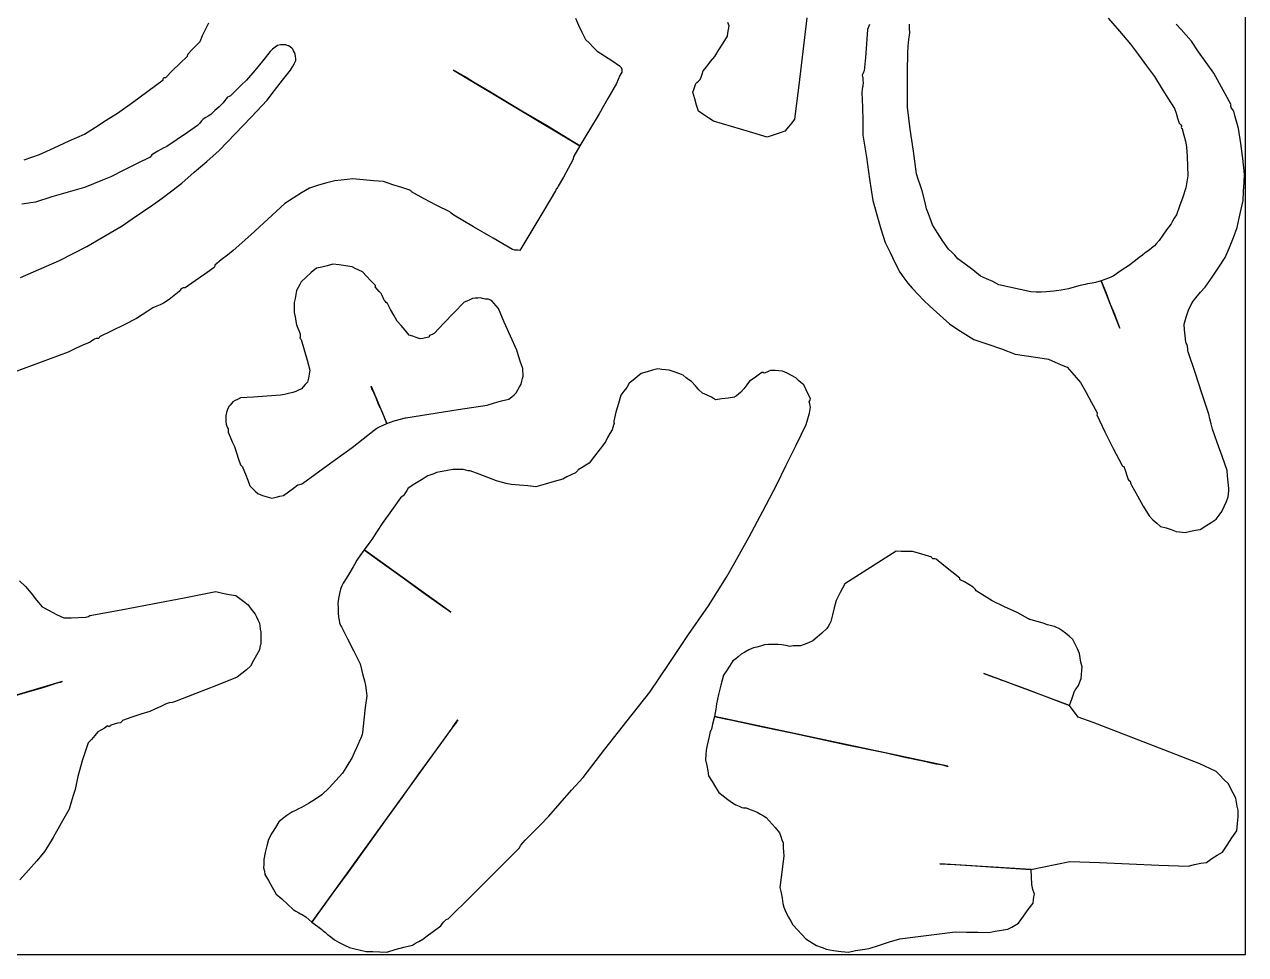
# Model space of a CAD drawing. Header units: millimetres. Extents: x 1 to 95, y 1 to 47.1.
# Drawn here: x 64.93 to 94.98, y 1.02 to 23.91 of the extents above; entities that cross this region are included whole.
import ezdxf

# ---------------------------------------------------------------- set-up
doc = ezdxf.new("R2010")
doc.units = ezdxf.units.MM

msp = doc.modelspace()

# ---------------------------------------------------------------- linework, layer by layer
at = {"flags": 128}
for points in [[(0.9829, 1.0166), (94.9829, 1.0166), (94.9829, 47.0166), (0.9829, 47.0166), (0.9829, 1.0166)], [(78.4936, 24.0678), (78.5676, 23.9003), (78.648, 23.7245), (78.7361, 23.5425), (78.8328, 23.4538), (78.9296, 23.3567), (79.026, 23.2543), (79.202, 23.1432), (79.3835, 23.0239), (79.5729, 22.8985), (79.5923, 22.8781), (79.6113, 22.8516), (79.63, 22.817), (79.6295, 22.7974), (79.6286, 22.7716), (79.6276, 22.7376)], [(84.1863, 24.0805), (84.0858, 23.249), (83.9851, 22.4176), (83.8846, 21.5864), (83.8119, 21.4918), (83.7308, 21.3921), (83.6428, 21.2847), (83.4998, 21.2352), (83.3559, 21.1862), (83.2126, 21.1367), (82.777, 21.2681), (82.3333, 21.4001), (81.8838, 21.5331), (81.7693, 21.6073), (81.6495, 21.69), (81.5225, 21.779), (81.4733, 21.9285), (81.4251, 22.0856), (81.3769, 22.249), (81.4017, 22.3128), (81.4268, 22.385), (81.4527, 22.4629), (81.4801, 22.487), (81.5164, 22.5182), (81.5589, 22.5553), (81.5838, 22.619), (81.6089, 22.6914), (81.6346, 22.7694), (81.7228, 22.8826), (81.8172, 23.0018), (81.9204, 23.1277), (82.0179, 23.2864), (82.1236, 23.4524), (82.2361, 23.624), (82.2418, 23.7031), (82.2543, 23.7881), (82.2751, 23.8807), (82.2409, 23.9632)], [(91.6043, 24.0656), (91.8819, 23.7471), (92.1514, 23.4312), (92.3484, 23.1644), (92.545, 22.8977), (92.7416, 22.631), (92.9094, 22.3605), (93.0725, 22.1001), (93.232, 21.8474), (93.2711, 21.7265), (93.31, 21.6051), (93.3491, 21.4836), (93.3793, 21.4506), (93.3977, 21.4436), (93.4035, 21.4199), (93.4021, 21.3994), (93.3948, 21.3805), (93.4089, 21.3603), (93.4195, 21.3499), (93.4252, 21.3477), (93.4653, 21.1897), (93.5006, 21.0422), (93.5324, 20.9022), (93.5478, 20.6621), (93.557, 20.4241), (93.559, 20.1888), (93.5424, 20.0884), (93.5255, 19.9882), (93.5088, 19.8884), (93.4367, 19.66), (93.3595, 19.44), (93.2795, 19.2298), (93.2272, 19.1492), (93.1841, 19.0741), (93.15, 19.0019), (93.0382, 18.859), (92.9493, 18.7273), (92.8557, 18.5927), (92.7859, 18.5118), (92.7395, 18.4646), (92.6671, 18.4064), (92.6476, 18.3909), (92.5856, 18.343), (92.5045, 18.2816), (92.4496, 18.2349), (92.3671, 18.1769), (92.2736, 18.0995), (92.0991, 17.9692), (91.949, 17.872), (91.7219, 17.7162), (91.6055, 17.6705), (91.4272, 17.602), (91.5485, 17.2996), (91.6532, 17.0262), (91.7123, 16.8801), (91.7548, 16.7795), (91.8024, 16.6511), (91.8412, 16.5573), (91.858, 16.517), (91.8645, 16.4946), (91.8745, 16.4717), (91.8864, 16.4382), (91.4272, 17.602), (91.2916, 17.5627), (91.209, 17.5481), (91.0958, 17.5254), (91.0362, 17.5117), (90.9113, 17.4888), (90.7664, 17.4441), (90.6245, 17.4067), (90.4422, 17.3755), (90.2628, 17.3521), (90.0856, 17.3345), (89.9547, 17.3268), (89.8269, 17.3267), (89.7009, 17.3317), (89.4319, 17.3917), (89.1704, 17.4487), (88.914, 17.5039), (88.7588, 17.5838), (88.6097, 17.6556), (88.4628, 17.7183), (88.2713, 17.8697), (88.0845, 18.0112), (87.9011, 18.1449), (87.827, 18.2307), (87.7504, 18.3089), (87.6714, 18.3819), (87.5352, 18.5829), (87.4041, 18.7821), (87.2803, 18.9783), (87.2279, 19.1194), (87.1778, 19.2516), (87.133, 19.3751), (87.0933, 19.5332), (87.0262, 19.8207), (86.9755, 19.9681), (86.9283, 20.1074), (86.8858, 20.2367), (86.8061, 20.7932), (86.7305, 21.3396), (86.6589, 21.8787), (86.6588, 22.3262), (86.6622, 22.766), (86.6703, 23.1956), (86.6816, 23.3766), (86.6974, 23.5474), (86.717, 23.7104), (86.7153, 23.8177), (86.7114, 23.9195)], [(64.9218, 20.5843), (65.2987, 20.7119), (65.6621, 20.8801), (66.0323, 21.0477), (66.41, 21.2154), (66.6743, 21.3861), (66.9445, 21.5574), (67.2226, 21.728), (67.5899, 21.9955), (67.9627, 22.269), (68.344, 22.5497), (68.3447, 22.5701), (68.3514, 22.5894), (68.3658, 22.6092), (68.3719, 22.609), (68.3861, 22.6085), (68.4055, 22.608), (68.5762, 22.782), (68.7553, 22.9557), (68.94, 23.1294), (68.9405, 23.149), (68.9474, 23.169), (68.9618, 23.1885), (69.0506, 23.2852), (69.1474, 23.3877), (69.2503, 23.4982), (69.3148, 23.6416), (69.3849, 23.7929), (69.4634, 23.95)], [(85.7298, 23.916), (85.6801, 23.7857), (85.6548, 23.4392), (85.6265, 23.1027), (85.5934, 22.7744), (85.5792, 22.7373), (85.565, 22.7002), (85.5507, 22.6628), (85.5612, 22.5952), (85.5663, 22.5354), (85.5688, 22.4854), (85.559, 22.404), (85.5492, 22.3228), (85.5394, 22.2408), (85.5516, 21.8806), (85.5605, 21.5296), (85.5644, 21.1873), (85.6493, 20.6434), (85.7289, 20.1083), (85.8054, 19.5823), (85.9061, 19.2309), (86.0096, 18.8866), (86.1151, 18.5481), (86.2324, 18.2967), (86.3531, 18.0529), (86.4751, 17.8143), (86.5723, 17.6774), (86.6716, 17.548), (86.7735, 17.4237), (86.921, 17.2673), (87.0636, 17.1212), (87.2027, 16.9835), (87.3736, 16.833), (87.537, 16.6854), (87.6946, 16.5404), (87.8987, 16.4052), (88.1003, 16.2789), (88.2965, 16.1619), (88.6366, 16.0471), (88.9735, 15.9252), (89.3086, 15.7977), (89.5902, 15.7542), (89.8667, 15.7133), (90.1357, 15.6745), (90.2926, 15.6001), (90.4449, 15.5355), (90.5935, 15.4788), (90.7088, 15.3498), (90.8161, 15.2236), (90.9181, 15.0996), (91.0593, 14.8539), (91.1942, 14.6109), (91.3222, 14.3702), (91.3282, 14.3467), (91.3266, 14.3261), (91.3194, 14.3075), (91.5228, 13.8893), (91.7279, 13.4766), (91.9356, 13.0711), (91.9494, 13.0509), (91.966, 13.0384), (91.9845, 13.0314), (92.0256, 12.9153), (92.0641, 12.8092), (92.097, 12.7116), (92.1108, 12.6912), (92.1274, 12.6788), (92.1457, 12.6718), (92.1523, 12.6328), (92.1619, 12.6017), (92.1734, 12.5757)], [(92.1734, 12.5757), (92.3224, 12.3124), (92.4665, 12.059), (92.6076, 11.8138), (92.7003, 11.7209), (92.7959, 11.6355), (92.893, 11.5559), (93.0283, 11.519), (93.1552, 11.4777), (93.2725, 11.4329), (93.3539, 11.4229), (93.43, 11.4154), (93.4985, 11.4106), (93.6309, 11.439), (93.7525, 11.4631), (93.867, 11.4834), (94.0079, 11.5729), (94.1396, 11.6568), (94.2622, 11.7378), (94.309, 11.805), (94.354, 11.8668), (94.3961, 11.9211), (94.4584, 12.0466), (94.5117, 12.1691), (94.5565, 12.2866), (94.5643, 12.3625), (94.5688, 12.4309), (94.5713, 12.4936), (94.5517, 12.6502), (94.5382, 12.7983), (94.5275, 12.9371), (94.4027, 13.2826), (94.2823, 13.6201), (94.1664, 13.948), (94.1322, 14.0822), (94.1008, 14.207), (94.0751, 14.3235), (93.9076, 14.8348), (93.74, 15.3462), (93.572, 15.8576), (93.5634, 15.8673), (93.5608, 15.9173), (93.55, 15.9908), (93.5343, 16.0442), (93.5246, 16.0679), (93.5129, 16.0936), (93.4936, 16.2501), (93.4796, 16.3981), (93.4683, 16.5364), (93.5194, 16.7091), (93.5774, 16.8785), (93.672, 17.0699), (93.7586, 17.1868), (93.8733, 17.3198), (93.9858, 17.4475), (94.1589, 17.6947), (94.3213, 17.9379), (94.4768, 18.177), (94.5872, 18.4272), (94.6866, 18.6724), (94.7787, 18.9146), (94.8242, 19.1462), (94.873, 19.3689), (94.9267, 19.5827), (94.9338, 19.8079), (94.945, 20.0229), (94.9603, 20.2307), (94.9134, 20.6109), (94.8641, 20.9852), (94.8122, 21.3526), (94.7672, 21.4977), (94.7294, 21.6394), (94.6978, 21.7798), (94.6675, 21.8125), (94.6431, 21.843), (94.6263, 21.8711), (94.6199, 21.8946), (94.6213, 21.9152), (94.6285, 21.9339), (94.4815, 22.2025), (94.3401, 22.4633), (94.2012, 22.7145), (94.0102, 22.9789), (93.8263, 23.241), (93.6483, 23.5007), (93.5194, 23.6496), (93.3957, 23.7889), (93.2754, 23.9196)], [(64.8317, 17.684), (65.7954, 18.106), (66.1254, 18.2752), (66.4633, 18.4443), (66.7475, 18.6145), (67.0377, 18.785), (67.336, 18.9548), (67.5802, 19.1267), (67.8311, 19.2983), (68.0893, 19.4696), (68.3197, 19.6415), (68.5586, 19.8195), (68.8033, 20.0051), (69.1103, 20.2747), (69.4177, 20.5439), (69.7246, 20.8134), (70.1162, 21.2197), (70.5076, 21.632), (70.8988, 22.0522), (71.0859, 22.2917), (71.2791, 22.5387), (71.4803, 22.7913), (71.5223, 22.8697), (71.5645, 22.948), (71.6067, 23.0264), (71.608, 23.0723), (71.6037, 23.1262), (71.5918, 23.1864), (71.5731, 23.2268), (71.5545, 23.2671), (71.5359, 23.3077), (71.5103, 23.3285), (71.4776, 23.3552), (71.4388, 23.3901), (71.4189, 23.3907), (71.393, 23.3975), (71.3598, 23.4129), (71.3003, 23.4148), (71.2344, 23.4108), (71.1599, 23.3988), (71.0987, 23.3553), (71.0376, 23.3033), (70.9761, 23.2453), (70.7895, 23.0121), (70.5969, 22.7787), (70.3964, 22.5461), (70.2732, 22.4303), (70.15, 22.3086), (70.0261, 22.179), (69.9999, 22.16), (69.9651, 22.1409), (69.9251, 22.1225), (69.8977, 22.0834), (69.8624, 22.0388), (69.8209, 21.9861), (69.7187, 21.8896), (69.6161, 21.7932), (69.5131, 21.6969), (69.4523, 21.6587), (69.3911, 21.621), (69.3305, 21.5829), (69.2891, 21.5386), (69.2416, 21.486), (69.1861, 21.4281), (68.9415, 21.2562), (68.6912, 21.085), (68.4327, 20.9134), (68.3256, 20.8569), (68.21, 20.7947), (68.0882, 20.7249), (68.0678, 20.7055), (68.0472, 20.6803), (68.026, 20.6474), (67.7024, 20.4917), (67.3787, 20.3285), (67.0547, 20.1592), (66.8468, 20.0799), (66.6311, 19.993), (66.4089, 19.9006), (66.0068, 19.7874), (65.6046, 19.6664), (65.2023, 19.5395), (64.862, 19.4902)], [(79.6276, 22.7376), (79.5852, 22.6533), (79.5426, 22.5607), (79.4995, 22.4626), (79.2884, 22.0903), (79.0719, 21.7126), (78.8323, 21.3206), (78.7687, 21.213), (78.5996, 20.9291), (78.4372, 21.0259), (77.7739, 21.4267), (77.1694, 21.7827), (76.4406, 22.2215), (75.9846, 22.491), (75.7566, 22.6292), (75.4888, 22.7881), (78.5996, 20.9291), (78.4507, 20.675), (78.4249, 20.5829), (78.3129, 20.3675), (78.1924, 20.1518), (78.0662, 19.9367), (78.0634, 19.9288), (78.0537, 19.9189), (78.0462, 19.8998), (78.0325, 19.879), (78.0182, 19.8587), (78.0026, 19.8192), (77.7086, 19.3302), (77.4145, 18.8414), (77.1204, 18.3524), (77.0606, 18.3543), (77.0014, 18.3616), (76.9419, 18.3776), (76.4659, 18.6516), (75.9826, 18.9315), (75.4935, 19.2199), (75.4682, 19.2405), (75.4353, 19.2671), (75.3963, 19.3022), (75.0825, 19.4576), (74.7686, 19.6206), (74.4552, 19.79), (74.4554, 19.7959), (74.4498, 19.81), (74.4367, 19.8301), (74.2195, 19.8968), (73.9967, 19.9695), (73.7658, 20.0505), (73.5214, 20.0638), (73.2687, 20.0857), (73.0109, 20.1136), (72.871, 20.0981), (72.7248, 20.0828), (72.571, 20.0677), (72.3698, 20.0139), (72.1629, 19.9549), (71.9477, 19.8877), (71.7447, 19.7683), (71.5416, 19.6411), (71.3385, 19.5081), (70.9219, 19.1226), (70.4972, 18.7374), (70.0669, 18.3524), (69.9239, 18.2372), (69.7745, 18.116), (69.6172, 17.9873), (69.6166, 17.9677), (69.61, 17.9477), (69.5957, 17.9284), (69.3654, 17.7702), (69.1273, 17.6042), (68.8827, 17.4324), (68.863, 17.433), (68.8367, 17.4279), (68.8025, 17.415), (68.7819, 17.3958), (68.761, 17.3704), (68.7404, 17.3372), (68.6178, 17.2416), (68.4891, 17.1459), (68.3525, 17.0502), (68.2721, 17.0132), (68.1852, 16.9761), (68.0903, 16.9389), (67.9621, 16.8571), (67.6837, 16.6727), (67.3799, 16.5227), (67.0761, 16.3728), (66.7729, 16.2227), (66.7727, 16.2169), (66.7664, 16.2032), (66.7518, 16.1833), (66.7258, 16.1842), (66.6919, 16.1794), (66.6517, 16.1671), (66.6248, 16.1477), (66.5905, 16.1229), (66.5494, 16.0905), (66.3681, 16.0163), (66.1861, 15.9356), (66.0043, 15.8482), (65.5607, 15.6824), (65.1169, 15.517), (64.6736, 15.3513)], [(71.7385, 16.1608), (71.814, 15.9003), (71.8854, 15.6485), (71.9508, 15.4048), (71.9391, 15.3048), (71.9195, 15.2072), (71.894, 15.111), (71.8365, 15.0494), (71.787, 14.9948), (71.747, 14.9435), (71.6753, 14.9071), (71.6057, 14.8777), (71.5381, 14.8544), (71.4279, 14.8278), (71.326, 14.8075), (71.2329, 14.7909), (70.8958, 14.7622), (70.5667, 14.7402), (70.2465, 14.7213), (70.175, 14.685), (70.1113, 14.6544), (70.057, 14.6277), (70.0237, 14.5807), (69.9929, 14.5413), (69.9635, 14.5076), (69.9297, 14.4347), (69.9035, 14.3588), (69.8831, 14.2822), (69.8838, 14.2059), (69.8861, 14.1372), (69.8901, 14.0745), (69.913, 14.027), (69.9293, 13.9874), (69.9422, 13.9577), (69.9468, 13.9213), (69.9458, 13.8947), (69.9408, 13.8754), (69.9925, 13.7589), (70.044, 13.6423), (70.0958, 13.5255), (70.1506, 13.3669), (70.1994, 13.2162), (70.2442, 13.0743), (70.2718, 13.0468), (70.2918, 13.0208), (70.3064, 12.9963), (70.3684, 12.8417), (70.4271, 12.6968), (70.479, 12.5595), (70.5424, 12.487), (70.608, 12.4226), (70.6746, 12.3635), (70.7868, 12.3195), (70.9008, 12.2835), (71.016, 12.2531), (71.1203, 12.281), (71.215, 12.3032), (71.3019, 12.3219), (71.4287, 12.4119), (71.5483, 12.4976), (71.6581, 12.578), (71.7018, 12.5869), (71.7394, 12.5977), (71.7696, 12.6101), (72.3827, 13.0605), (72.9937, 13.5023), (73.5345, 13.9303), (73.5992, 13.9725), (73.6813, 14.0134), (73.8498, 14.0908), (73.74, 14.3583), (73.6387, 14.5863), (73.5824, 14.7243), (73.5345, 14.8285), (73.5176, 14.8763), (73.481, 14.9439), (73.4626, 15.007), (73.8498, 14.0908), (74.0264, 14.16), (74.3106, 14.2299), (74.3168, 14.2278), (74.8788, 14.3232), (75.6024, 14.4351), (76.3161, 14.5413), (76.4957, 14.597), (76.6737, 14.6466), (76.8496, 14.6885), (76.9204, 14.7468), (76.9811, 14.7985), (77.0351, 14.8457), (77.0748, 14.9181), (77.1143, 14.9898), (77.1539, 15.0619), (77.1725, 15.1329), (77.1894, 15.1962), (77.2046, 15.254), (77.2006, 15.3169), (77.1965, 15.38), (77.1924, 15.443), (77.1377, 15.6014), (77.089, 15.7523), (77.0438, 15.894), (76.8893, 16.2439), (76.7387, 16.5864), (76.5935, 16.9192), (76.5359, 16.9901), (76.4838, 17.051), (76.4367, 17.1046), (76.4014, 17.1282), (76.3704, 17.1426), (76.345, 17.1496), (76.2706, 17.1547), (76.2055, 17.1657), (76.1474, 17.181), (76.0849, 17.177), (76.0217, 17.1729), (75.9591, 17.1688), (75.8876, 17.1321), (75.8182, 17.1031), (75.7502, 17.0798), (75.4959, 16.8174), (75.2484, 16.5594), (75.0106, 16.307), (74.9638, 16.284), (74.9246, 16.268), (74.8943, 16.2551), (74.8893, 16.2359), (74.8858, 16.2223), (74.8842, 16.2166), (74.8027, 16.1973), (74.7304, 16.181), (74.6659, 16.1715), (74.5735, 16.21), (74.4842, 16.2397), (74.4014, 16.2616), (74.2966, 16.3861), (74.1972, 16.501), (74.1017, 16.6085), (74.0166, 16.7545), (73.9375, 16.899), (73.8659, 17.0418), (73.8324, 17.071), (73.8047, 17.0989), (73.785, 17.1245), (73.7597, 17.1869), (73.7329, 17.2413), (73.7049, 17.2902), (73.6574, 17.3441), (73.6096, 17.3975), (73.5618, 17.4512), (73.5669, 17.4704), (73.5704, 17.4841), (73.572, 17.4901), (73.4577, 17.6022), (73.3491, 17.7135), (73.2483, 17.8226), (73.1571, 17.8675), (73.0714, 17.9103), (72.9934, 17.9512), (72.8346, 17.9727), (72.6756, 17.9944), (72.516, 18.0157), (72.3819, 17.9747), (72.2496, 17.9419), (72.1188, 17.9147), (71.9871, 17.8053), (71.8606, 17.694), (71.7427, 17.581), (71.703, 17.5091), (71.6631, 17.4372), (71.6238, 17.3653), (71.6118, 17.2654), (71.5919, 17.1679), (71.5667, 17.0718), (71.5659, 16.9895), (71.5647, 16.9073), (71.5639, 16.8255), (71.5903, 16.7152), (71.6106, 16.613), (71.6272, 16.5202), (71.6605, 16.4353), (71.6881, 16.36), (71.7113, 16.292), (71.7143, 16.2497), (71.7116, 16.2156), (71.7051, 16.1907), (71.7208, 16.1716), (71.7325, 16.1625), (71.7385, 16.1608)], [(83.0745, 15.3477), (82.9843, 15.2799), (82.8851, 15.2081), (82.7754, 15.1363), (82.7066, 15.0386), (82.6304, 14.9453), (82.5497, 14.855), (82.5008, 14.8151), (82.4519, 14.7755), (82.4031, 14.7357), (82.2488, 14.7158), (82.0945, 14.6957), (81.9406, 14.6755), (81.8366, 14.735), (81.7279, 14.7867), (81.6167, 14.8343), (81.5293, 14.9198), (81.4413, 15.0159), (81.3502, 15.1207), (81.2829, 15.1634), (81.2142, 15.2145), (81.1425, 15.2767), (81.0305, 15.3236), (80.9159, 15.366), (80.7971, 15.4015), (80.7088, 15.4107), (80.6149, 15.4225), (80.5145, 15.4393), (80.3888, 15.401), (80.2535, 15.3622), (80.1083, 15.3194), (80.0106, 15.2401), (79.913, 15.1606), (79.8154, 15.0808), (79.7514, 14.98), (79.6823, 14.8825), (79.6059, 14.7893), (79.5467, 14.5841), (79.488, 14.3691), (79.4329, 14.1442), (79.4349, 14.1362), (79.4386, 14.1167), (79.4454, 14.0891), (79.4258, 14.0474), (79.4087, 13.9947), (79.3934, 13.9337), (79.3368, 13.8443), (79.2811, 13.7454), (79.2288, 13.637), (79.0946, 13.463), (78.9604, 13.2886), (78.8262, 13.1141), (78.7466, 13.0632), (78.6578, 13.0086), (78.559, 12.9536), (78.5451, 12.9316), (78.5219, 12.9063), (78.4887, 12.8801), (78.3852, 12.828), (78.2815, 12.776), (78.1774, 12.7237), (77.9662, 12.6623), (77.7437, 12.5984), (77.5131, 12.5325), (77.316, 12.5561), (77.1145, 12.5733), (76.9096, 12.5851), (76.7876, 12.6158), (76.6652, 12.6461), (76.5433, 12.6764), (76.3367, 12.7604), (76.1221, 12.8421), (75.8964, 12.9216), (75.8472, 12.9292), (75.7912, 12.9413), (75.7302, 12.9567), (75.6534, 12.958), (75.5666, 12.9588), (75.4704, 12.9564), (75.3406, 12.9371), (75.2061, 12.9118), (75.0687, 12.8809), (75.0032, 12.8518), (74.932, 12.826), (74.8552, 12.8045), (74.6991, 12.7078), (74.5393, 12.604), (74.3756, 12.4952), (74.3437, 12.445), (74.3086, 12.3898), (74.2689, 12.327), (74.2503, 12.3084), (74.2204, 12.2876), (74.1821, 12.2646), (73.9593, 11.9507), (73.7323, 11.6302), (73.5209, 11.3032), (73.4975, 11.2602), (73.4788, 11.2358), (73.4054, 11.1345), (73.2896, 10.984), (73.5645, 10.7848), (74.2467, 10.2919), (74.7446, 9.934), (75.2794, 9.5502), (75.3382, 9.508), (75.4209, 9.4424), (73.2896, 10.984), (73.1853, 10.8309), (73.112, 10.7296), (73.0508, 10.623), (73.0159, 10.5603), (72.9146, 10.3797), (72.808, 10.2116), (72.7726, 10.156), (72.7384, 10.0906), (72.7077, 10.0161), (72.6844, 9.9055), (72.6623, 9.7857), (72.6439, 9.6555), (72.6482, 9.551), (72.6534, 9.4369), (72.6624, 9.3133), (72.6702, 9.2806), (72.6728, 9.2534), (72.684, 9.1861), (72.7022, 9.1399), (72.7118, 9.1111), (72.7285, 9.0829), (72.8806, 8.7906), (73.0348, 8.4874), (73.1904, 8.1757), (73.2212, 8.0386), (73.2573, 7.8979), (73.2996, 7.7531), (73.3207, 7.6378), (73.338, 7.5162), (73.3519, 7.3894), (73.3158, 7.0989), (73.2824, 6.7969), (73.2504, 6.4866), (73.2415, 6.4317), (73.2229, 6.3864), (73.2027, 6.3284), (73.1855, 6.2916), (73.1693, 6.2668), (73.1621, 6.2359), (73.1044, 6.108), (73.0463, 5.9796), (72.9887, 5.8511), (72.9138, 5.7331), (72.8361, 5.6107), (72.7536, 5.4807), (72.5918, 5.3006), (72.4253, 5.1236), (72.2517, 4.9507), (72.0884, 4.8419), (71.9202, 4.7364), (71.7449, 4.6354), (71.6763, 4.6011), (71.5981, 4.5635), (71.5097, 4.5252), (71.3839, 4.4375), (71.2779, 4.3563), (71.1894, 4.2806), (71.104, 4.1458), (71.0201, 4.0028), (70.9396, 3.8492), (70.8925, 3.6905), (70.8525, 3.5272), (70.8176, 3.3603), (70.8209, 3.3143), (70.8191, 3.2758), (70.8209, 3.2313), (70.813, 3.1546), (70.8393, 3.0692), (70.8424, 2.9908), (70.9341, 2.8379), (71.0279, 2.6774), (71.1238, 2.5055), (71.2614, 2.3875), (71.3999, 2.2597), (71.5414, 2.1226), (71.6119, 2.0851), (71.6852, 2.0456), (71.7233, 2.0233), (71.7517, 2.0111), (71.8508, 1.9428), (71.999, 1.8144), (72.0006, 1.815), (72.0495, 1.8841), (75.5602, 6.7418), (75.4757, 6.6253), (75.5546, 6.7342), (75.5968, 6.7924), (75.4493, 6.5905), (75.1525, 6.1813), (74.639, 5.4727), (74.2186, 4.8801), (73.8519, 4.374), (73.4804, 3.8544), (72.8936, 3.0447), (72.5152, 2.5383), (71.999, 1.8144), (72.152, 1.7065), (72.2475, 1.6314), (72.2635, 1.6193), (72.2754, 1.6083), (72.2817, 1.6053), (72.3426, 1.5576), (72.3836, 1.5171), (72.4696, 1.4553), (72.5579, 1.3829), (72.6786, 1.3133), (72.8043, 1.2499), (72.9327, 1.1921), (73.06, 1.1586), (73.1969, 1.1257), (73.3433, 1.0965), (73.5036, 1.0889), (73.6724, 1.0832), (73.852, 1.0801), (74.055, 1.1401), (74.2632, 1.1963), (74.4783, 1.2488), (74.5545, 1.2948), (74.639, 1.3424), (74.7345, 1.3928), (74.8738, 1.5004), (75.0219, 1.6112), (75.1803, 1.723), (75.2123, 1.7735), (75.2494, 1.8209), (75.2932, 1.8641), (75.3088, 1.8772), (75.331, 1.8865), (75.3589, 1.893), (75.9369, 2.4693), (76.5185, 3.0507), (77.1042, 3.6391), (77.1468, 3.7063), (77.1946, 3.7704), (77.2489, 3.8303), (77.4414, 4.022), (77.6382, 4.2201), (77.8382, 4.4232), (78.1129, 4.7446), (78.3923, 5.0623), (78.6787, 5.376), (79.2154, 6.0731), (79.7607, 6.772), (80.317, 7.4736), (80.7928, 8.1854), (81.2736, 8.8948), (81.7609, 9.5999), (81.9851, 9.953), (82.2045, 10.3091), (82.4167, 10.6696), (82.762, 11.2993), (83.1011, 11.9332), (83.4348, 12.5706), (83.6761, 13.0618), (83.9213, 13.5598), (84.1698, 14.0624), (84.2106, 14.2014), (84.2468, 14.3436), (84.2762, 14.4904), (84.2683, 14.5261), (84.2576, 14.5729), (84.2453, 14.6275), (84.2561, 14.6445), (84.2649, 14.6696), (84.2711, 14.7056), (84.219, 14.8096), (84.1653, 14.9213), (84.1089, 15.0445), (84.0448, 15.0923), (83.98, 15.1501), (83.9118, 15.217), (83.8079, 15.2761), (83.6993, 15.3282), (83.5877, 15.3754), (83.499, 15.3842), (83.4022, 15.3914), (83.2942, 15.3966), (83.2514, 15.3769), (83.1979, 15.3563), (83.1358, 15.3319), (83.1184, 15.3428), (83.0989, 15.3486), (83.0745, 15.3477)], [(88.5384, 7.9398), (88.5376, 7.9389), (88.7873, 7.8485), (88.8653, 7.8184), (88.9557, 7.7829), (89.0886, 7.7368), (89.1914, 7.6961), (89.3261, 7.6482), (89.4183, 7.6145), (89.6398, 7.5312), (90.0279, 7.3858), (90.65, 7.15), (90.7123, 7.3322), (90.7558, 7.4494), (90.7584, 7.4683), (90.7922, 7.5234), (90.8127, 7.5561), (90.8715, 7.6376), (90.9063, 7.7283), (90.9355, 7.8123), (90.9425, 7.9138), (90.9504, 8.0088), (90.9598, 8.0964), (90.9306, 8.2132), (90.9101, 8.325), (90.8967, 8.4298), (90.8422, 8.5432), (90.7878, 8.6568), (90.7328, 8.7704), (90.6423, 8.8529), (90.5523, 8.9279), (90.4631, 8.9969), (90.3829, 9.0406), (90.3123, 9.0778), (90.2776, 9.0947), (90.2363, 9.1033), (90.1722, 9.1206), (90.1044, 9.137), (89.9993, 9.1728), (89.8522, 9.2201), (89.7031, 9.2555), (89.6819, 9.2632), (89.6649, 9.2692), (89.643, 9.2825), (89.3627, 9.4388), (89.0498, 9.5793), (88.7443, 9.7216), (88.6132, 9.8047), (88.4822, 9.8883), (88.351, 9.9723), (88.326, 10.0088), (88.3022, 10.0402), (88.2789, 10.0632), (88.1705, 10.1297), (88.0621, 10.1903), (87.955, 10.2427), (87.9523, 10.2627), (87.9505, 10.2765), (87.9498, 10.2822), (87.7497, 10.4375), (87.5551, 10.5932), (87.3687, 10.7503), (87.333, 10.7599), (87.3062, 10.7622), (87.2868, 10.7597), (87.2703, 10.7776), (87.2628, 10.7908), (87.262, 10.7966), (87.0946, 10.8499), (86.9342, 10.8955), (86.7821, 10.9361), (86.6416, 10.9386), (86.5065, 10.9414), (86.3799, 10.9452), (85.1171, 10.1416), (85.0091, 9.9331), (84.9083, 9.7334), (84.8569, 9.5525), (84.8127, 9.3802), (84.7737, 9.2148), (84.7416, 9.1501), (84.7086, 9.0915), (84.6756, 9.0413), (84.5547, 8.9315), (84.4411, 8.8308), (84.3326, 8.7364), (84.2245, 8.6886), (84.1229, 8.6492), (84.0266, 8.6173), (83.9317, 8.6192), (83.8464, 8.614), (83.7673, 8.6039), (83.6644, 8.6248), (83.5682, 8.6388), (83.4804, 8.6475), (83.3599, 8.6523), (83.2453, 8.6518), (83.1397, 8.6445), (83.0435, 8.6119), (82.9525, 8.5864), (82.8683, 8.5694), (82.7606, 8.5156), (82.6609, 8.4627), (82.5672, 8.4107), (82.4952, 8.3472), (82.428, 8.2924), (82.3676, 8.2447), (82.2831, 8.1196), (82.2041, 8.0027), (82.1314, 7.8934), (82.0684, 7.6503), (82.0117, 7.416), (81.9603, 7.1886), (81.9449, 7.0546), (81.9136, 6.8738), (82.3092, 6.7946), (83.1331, 6.6177), (83.8174, 6.4733), (84.3806, 6.3523), (85.1672, 6.18), (86.1075, 5.9891), (86.5963, 5.8773), (87.0384, 5.7842), (87.3224, 5.7237), (87.5225, 5.6864), (87.6525, 5.6495), (87.6529, 5.6538)], [(64.807, 10.2203), (64.9556, 10.0772), (65.0916, 9.911), (65.2277, 9.7451), (65.3638, 9.5795), (65.5381, 9.4835), (65.7151, 9.3925), (65.8962, 9.3085), (66.0773, 9.3066), (66.2621, 9.3117), (66.4492, 9.3217), (66.4768, 9.3297), (66.5065, 9.3428), (66.5404, 9.3629), (67.3065, 9.5066), (68.0789, 9.6539), (68.8588, 9.8022), (69.6391, 9.9518), (69.8009, 9.9145), (69.9664, 9.8846), (70.1347, 9.8604), (70.2296, 9.7851), (70.33, 9.707), (70.4372, 9.6251), (70.4879, 9.5521), (70.5432, 9.4756), (70.6063, 9.3956), (70.6393, 9.3317), (70.6747, 9.2602), (70.7134, 9.1775), (70.7195, 9.1059), (70.7305, 9.0315), (70.7487, 8.9528), (70.7452, 8.8642), (70.7438, 8.7671), (70.7458, 8.6591), (70.7319, 8.6215), (70.7222, 8.5744), (70.7137, 8.5178), (70.6436, 8.3902), (70.5693, 8.2561), (70.4925, 8.1166), (70.3918, 8.0289), (70.2798, 7.9379), (70.1609, 7.8445), (69.657, 7.6447), (69.1436, 7.4435), (68.621, 7.2378), (68.5615, 7.2254), (68.4923, 7.2108), (68.4141, 7.1926), (68.2864, 7.1265), (68.154, 7.0633), (68.0141, 7.0039), (67.7952, 6.9361), (67.5718, 6.8612), (67.346, 6.7813), (67.3363, 6.7637), (67.3182, 6.7439), (67.29, 6.7206), (67.2153, 6.7095), (67.1371, 6.6913), (67.0562, 6.6679), (67.0465, 6.6503), (67.0316, 6.6358), (67.0099, 6.6253), (67.0045, 6.6283), (66.9922, 6.635), (66.9751, 6.6447), (66.9014, 6.5943), (66.8228, 6.5465), (66.7374, 6.5024), (66.6623, 6.4072), (66.5819, 6.3152), (66.4949, 6.2271), (66.4208, 6.0108), (66.3487, 5.7847), (66.2802, 5.5492), (66.2448, 5.4031), (66.2111, 5.2462), (66.1812, 5.0808), (66.127, 4.9289), (66.0765, 4.7679), (66.0281, 4.5968), (65.8358, 4.2478), (65.6378, 3.9021), (65.4335, 3.5598), (65.2371, 3.3275), (65.0324, 3.0919), (64.8168, 2.8538)], [(94.5586, 5.2232), (94.4508, 5.33), (94.3515, 5.4314), (94.2588, 5.5265), (94.1165, 5.5883), (93.9821, 5.6516), (93.8532, 5.7155), (92.9722, 6.0585), (92.1005, 6.3954), (91.2345, 6.7262), (90.8623, 6.8593), (90.6482, 7.15), (88.5381, 7.9397), (88.5376, 7.9389), (88.5384, 7.9398)], [(64.5732, 7.3551), (65.009, 7.4882), (65.3882, 7.5947), (65.6111, 7.6646), (65.6876, 7.6912), (65.7708, 7.7145), (65.8207, 7.7245), (65.844, 7.7278), (65.8574, 7.7382), (64.4202, 7.3085)], [(82.2192, 6.8088), (81.9136, 6.8738), (81.867, 6.6878), (81.8409, 6.5656), (81.8237, 6.5289), (81.8065, 6.5068), (81.7813, 6.389), (81.7551, 6.2793), (81.7285, 6.1756), (81.7098, 6.0527), (81.6994, 5.9306), (81.6948, 5.8099), (81.7261, 5.6733), (81.749, 5.5416), (81.7651, 5.4169), (81.8574, 5.2744), (81.9408, 5.1386), (82.018, 5.0081), (82.1292, 4.9216), (82.2408, 4.8353), (82.352, 4.7492), (82.438, 4.7062), (82.5167, 4.6699), (82.587, 4.6387), (82.6284, 4.6299), (82.6624, 4.6283), (82.6882, 4.6315), (82.788, 4.5902), (82.8788, 4.5556), (82.9627, 4.526), (83.0433, 4.476), (83.1157, 4.4312), (83.1804, 4.3933), (83.4072, 4.1414), (83.51, 4.0134), (83.5415, 3.9234), (83.5722, 3.8411), (83.6022, 3.7645), (83.6024, 3.6503), (83.6102, 3.5447), (83.6227, 3.4458), (83.5823, 3.1796), (83.5491, 2.9202), (83.5208, 2.67), (83.5525, 2.5333), (83.5753, 2.4016), (83.591, 2.2777), (83.6225, 2.1868), (83.6532, 2.1047), (83.6834, 2.028), (83.7351, 1.9344), (83.7872, 1.8406), (83.8395, 1.7471), (83.9553, 1.6272), (84.0638, 1.5146), (84.1639, 1.407), (84.2525, 1.3437), (84.3398, 1.2889), (84.4259, 1.2396), (84.5104, 1.2102), (84.5884, 1.1802), (84.6587, 1.1488), (84.8434, 1.1184), (85.0268, 1.0953), (85.2098, 1.0787), (85.3858, 1.1149), (85.5567, 1.143), (85.7205, 1.1639), (85.971, 1.2499), (86.2217, 1.3282), (86.4736, 1.4004), (86.9283, 1.4583), (87.3824, 1.5162), (87.8368, 1.5744), (88.1185, 1.5704), (88.394, 1.5652), (88.6619, 1.5593), (88.8181, 1.5935), (88.9756, 1.6196), (89.1335, 1.6397), (89.2271, 1.6915), (89.315, 1.743), (89.3949, 1.7936), (89.5137, 1.9631), (89.6336, 2.1253), (89.7545, 2.281), (89.7639, 2.3628), (89.7744, 2.438), (89.7857, 2.5059), (89.7509, 2.6222), (89.7221, 2.7387), (89.7024, 3.1128), (89.6975, 3.1144), (87.46, 3.2508), (87.458, 3.2509), (87.4616, 3.2525)], [(87.6527, 5.6517), (87.6529, 5.6538), (81.9136, 6.8738)], [(81.9136, 6.8738), (82.2192, 6.8088)], [(87.6529, 5.6538), (87.6525, 5.6495)], [(87.6525, 5.6495), (87.6529, 5.6538), (87.6527, 5.6517)], [(87.4616, 3.2525), (87.458, 3.2509), (87.46, 3.2525), (87.46, 3.2508), (87.8263, 3.2311), (88.2124, 3.2081), (89.6975, 3.1144), (90.6549, 3.3112), (91.3853, 3.2802), (92.1163, 3.2488), (92.8468, 3.2177), (93.5733, 3.1901), (93.7288, 3.2302), (93.8792, 3.2632), (94.0228, 3.2875), (94.1516, 3.3783), (94.2816, 3.4614), (94.4124, 3.5385), (94.5303, 3.7138), (94.6486, 3.8892), (94.7668, 4.065), (94.7842, 4.2423), (94.797, 4.4103), (94.8026, 4.5719), (94.776, 4.6686), (94.7576, 4.7667), (94.7448, 4.8652), (94.6746, 4.991), (94.6133, 5.1097), (94.5586, 5.2232)]]:
    msp.add_lwpolyline(points, dxfattribs=at)

doc.saveas('drawing.dxf')
